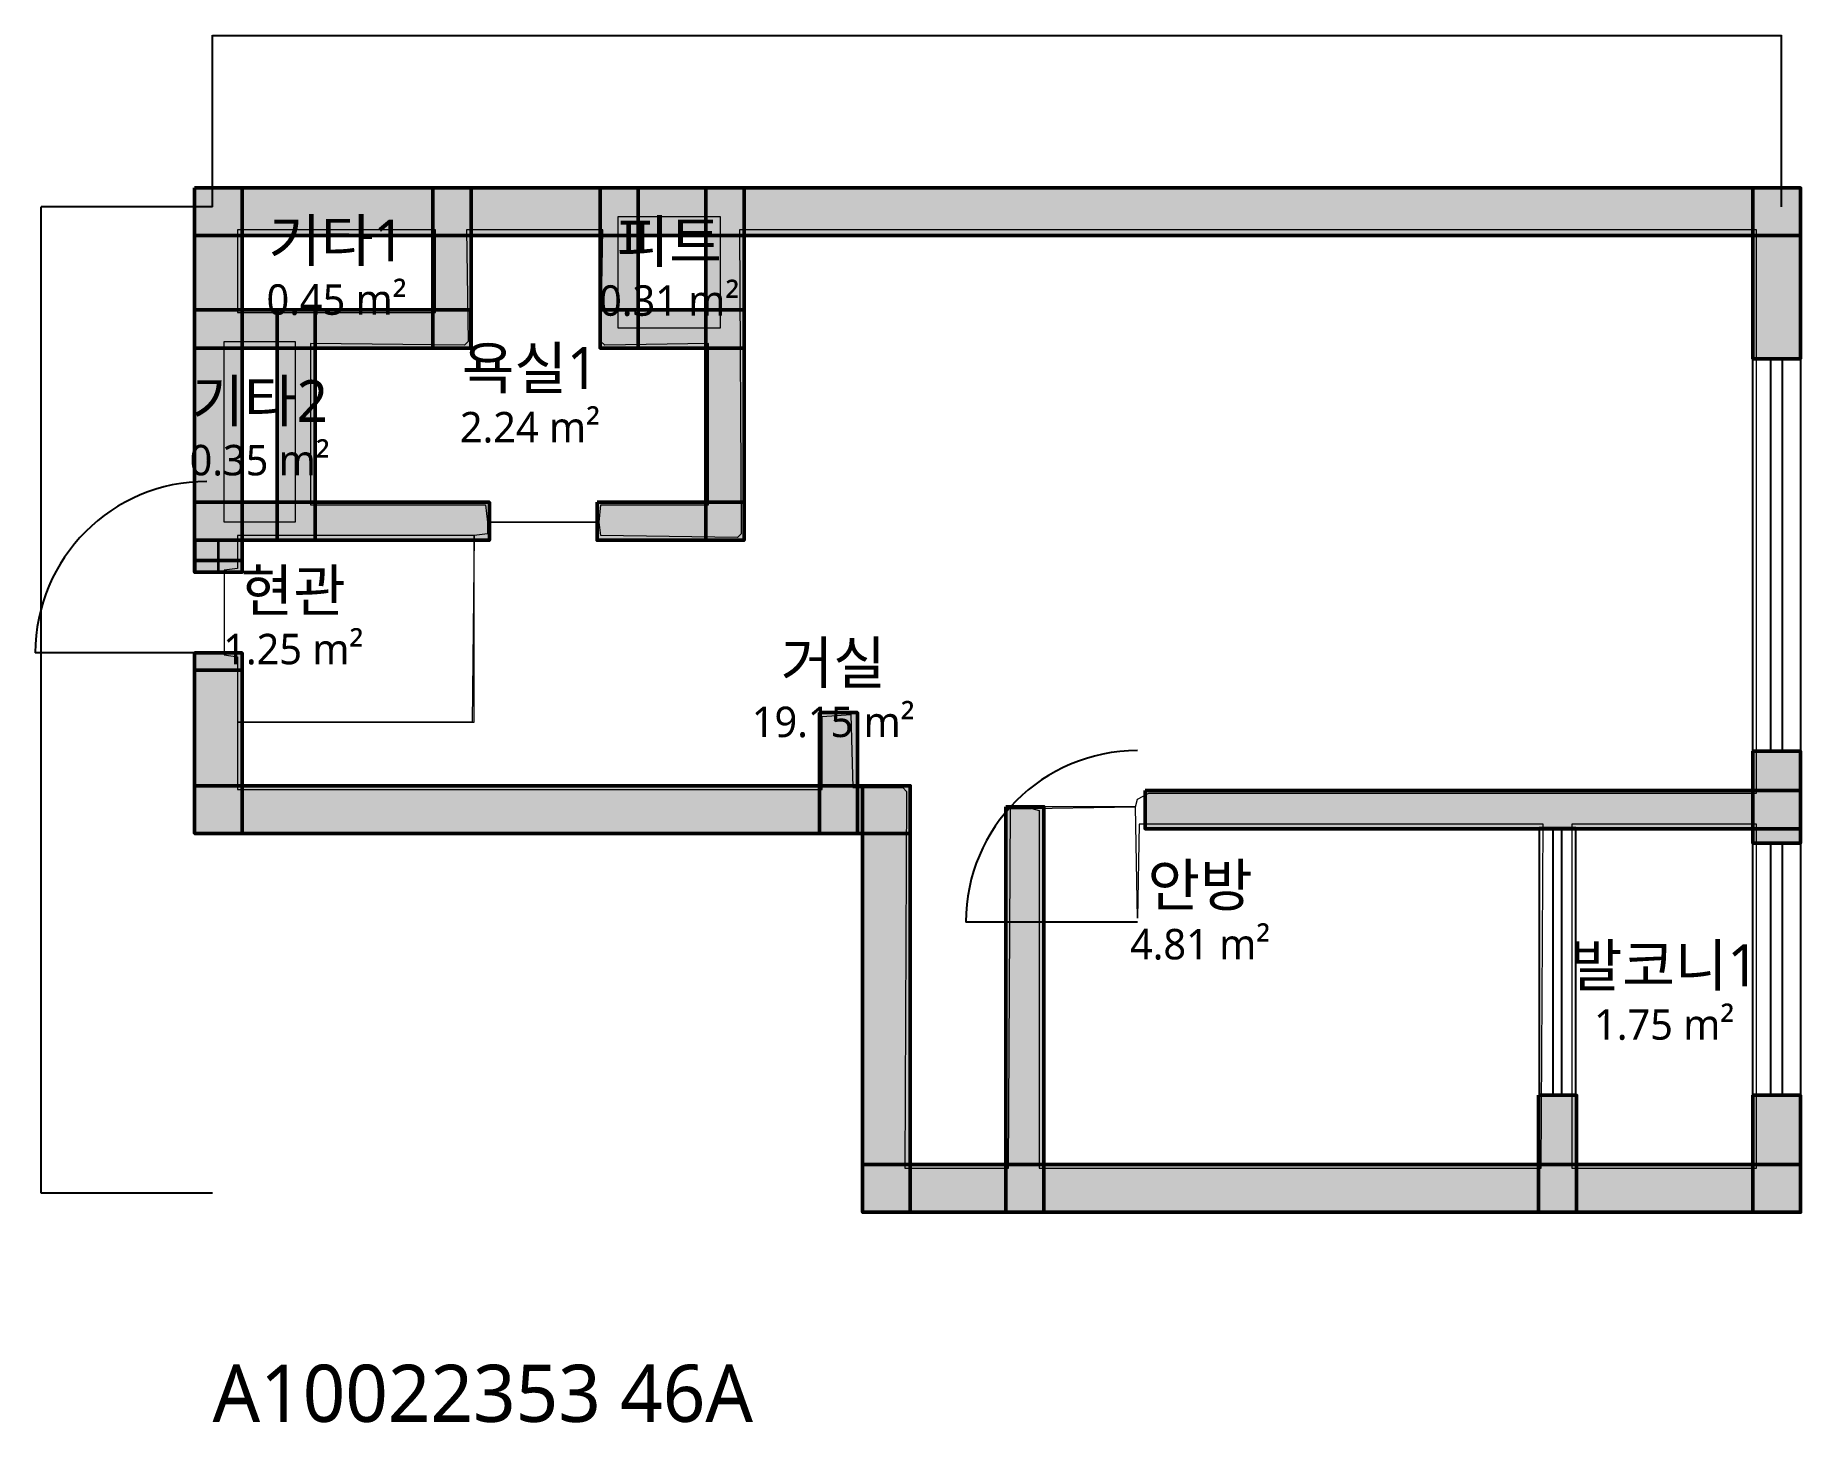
# Model space of a CAD drawing. Header units: millimetres. Extents: x -930 to 8335, y -1204 to 6077.
import ezdxf

# ---------------------------------------------------------------- set-up
doc = ezdxf.new("R2010")
doc.units = ezdxf.units.MM
for name, color, linetype, lineweight in [('A-ANNO-DIMS', 3, 'Continuous', 13), ('A-AREA', 9, 'Continuous', 13), ('A-AREA-IDEN', 7, 'Continuous', 18), ('A-DOOR', 4, 'Continuous', 25), ('A-GLAZ', 5, 'Continuous', 25), ('A-WALL-EXTR', 7, 'Continuous', 50), ('A-WALL-PATT', 8, 'Continuous', 9), ('A-WALL-PRTN', 8, 'Continuous', 35), ('A-WALL-STRC', 7, 'Continuous', 50)]:
    doc.layers.add(name, color=color, linetype=linetype, lineweight=lineweight)
doc.styles.add('OpenSansCondensed-Light', font='OpenSansCondensed-Light.ttf')
doc.styles.get("Standard").update_dxf_attribs({"font": 'malgun.ttf'})
doc.dimstyles.new('EZDXF', dxfattribs={"dimtxt": 0.25, "dimasz": 0.175, "dimexe": 0.375, "dimexo": 0.125, "dimgap": 0.1, "dimtad": 1, "dimlfac": 100, "dimzin": 12, "dimdsep": 46, "dimtxsty": 'OpenSansCondensed-Light', "dimblk": 'ARCHTICK', "dimcen": 2.5, "dimazin": 3, "dimtfac": 0.5, "dimtmove": 2, "dimatfit": 3})

# ---------------------------------------------------------------- blocks, each defined once
blk = doc.blocks.new('JJ-DOOR-SWING')
blk.add_line((0, 0), (0, 1000))
blk.add_arc((0, 0), 1000, 0, 90)
blk = doc.blocks.new('JJ-WIN-DOUBLE')
for p, q in [((0, 120), (1000, 120)), ((0, -120), (1000, -120))]:
    blk.add_line(p, q)
blk.add_lwpolyline([(0, -500), (1000, -500), (1000, 500), (0, 500)], close=True)
blk = doc.blocks.new('_ARCHTICK')
at = {"color": 0, "linetype": 'BYBLOCK', "const_width": 0.15}
blk.add_lwpolyline([(-0.5, -0.5), (0.5, 0.5)], dxfattribs=at)

msp = doc.modelspace()

# ---------------------------------------------------------------- hatches: boundary and pattern name
at = {"layer": 'A-WALL-PATT'}
h = msp.add_hatch(color=8, dxfattribs=at)
h.dxf.hatch_style = 1
h.paths.add_polyline_path([(-94.8, 5276.2), (8333.7, 5276.2), (8333.7, 5026.2), (-94.8, 5026.2)])
h = msp.add_hatch(color=8, dxfattribs=at)
h.dxf.hatch_style = 1
h.paths.add_polyline_path([(-94.7, 5276.3), (155.3, 5276.3), (155.3, 3319.7), (-94.7, 3319.7)])
h = msp.add_hatch(color=8, dxfattribs=at)
h.dxf.hatch_style = 1
h.paths.add_polyline_path([(1156.3, 5276.3), (1356.3, 5276.3), (1356.3, 4435.7), (1156.3, 4435.7)])
h = msp.add_hatch(color=8, dxfattribs=at)
h.dxf.hatch_style = 1
h.paths.add_polyline_path([(2034.1, 5276.3), (2234.1, 5276.3), (2234.1, 4435.7), (2034.1, 4435.7)])
h = msp.add_hatch(color=8, dxfattribs=at)
h.dxf.hatch_style = 1
h.paths.add_polyline_path([(2589.1, 5276.3), (2789.1, 5276.3), (2789.1, 3426.7), (2589.1, 3426.7)])
h = msp.add_hatch(color=8, dxfattribs=at)
h.dxf.hatch_style = 1
h.paths.add_polyline_path([(8083.5, 5276.3), (8333.5, 5276.3), (8333.5, 4379.2), (8083.5, 4379.2)])
h = msp.add_hatch(color=8, dxfattribs=at)
h.dxf.hatch_style = 1
h.paths.add_polyline_path([(-94.8, 4635.6), (1356.2, 4635.6), (1356.2, 4435.6), (-94.8, 4435.6)])
h = msp.add_hatch(color=8, dxfattribs=at)
h.dxf.hatch_style = 1
h.paths.add_polyline_path([(338.9, 4635.5), (538.9, 4635.5), (538.9, 3426.7), (338.9, 3426.7)])
h = msp.add_hatch(color=8, dxfattribs=at)
h.dxf.hatch_style = 1
h.paths.add_polyline_path([(2034.2, 4635.6), (2789, 4635.6), (2789, 4435.6), (2034.2, 4435.6)])
h = msp.add_hatch(color=8, dxfattribs=at)
h.dxf.hatch_style = 1
h.paths.add_polyline_path([(-94.8, 3626.6), (1453, 3626.6), (1453, 3426.6), (-94.8, 3426.6)])
h = msp.add_hatch(color=8, dxfattribs=at)
h.dxf.hatch_style = 1
h.paths.add_polyline_path([(2018.1, 3626.6), (2789, 3626.6), (2789, 3426.6), (2018.1, 3426.6)])
h = msp.add_hatch(color=8, dxfattribs=at)
h.dxf.hatch_style = 1
h.paths.add_polyline_path([(-90.3, 3426.7), (29.7, 3426.7), (29.7, 3259.2), (-90.3, 3259.2)])
h = msp.add_hatch(color=8, dxfattribs=at)
h.dxf.hatch_style = 1
h.paths.add_polyline_path([(-94.7, 3319.7), (155.3, 3319.7), (155.3, 3259.2), (-94.7, 3259.2)])
h = msp.add_hatch(color=8, dxfattribs=at)
h.dxf.hatch_style = 1
h.paths.add_polyline_path([(-94.7, 2835.4), (155.3, 2835.4), (155.3, 2744.6), (-94.7, 2744.6)])
h = msp.add_hatch(color=8, dxfattribs=at)
h.dxf.hatch_style = 1
h.paths.add_polyline_path([(-94.7, 2744.6), (155.3, 2744.6), (155.3, 1887.9), (-94.7, 1887.9)])
h = msp.add_hatch(color=8, dxfattribs=at)
h.dxf.hatch_style = 1
h.paths.add_polyline_path([(3184.4, 2522.6), (3384.4, 2522.6), (3384.4, 1887.9), (3184.4, 1887.9)])
h = msp.add_hatch(color=8, dxfattribs=at)
h.dxf.hatch_style = 1
h.paths.add_polyline_path([(8083.5, 2320.8), (8333.5, 2320.8), (8333.5, 1836.5), (8083.5, 1836.5)])
h = msp.add_hatch(color=8, dxfattribs=at)
h.dxf.hatch_style = 1
h.paths.add_polyline_path([(8083.5, 2320.8), (8333.5, 2320.8), (8333.5, 2112.9), (8083.5, 2112.9)])
h = msp.add_hatch(color=8, dxfattribs=at)
h.dxf.hatch_style = 1
h.paths.add_polyline_path([(-94.8, 2138), (3661.8, 2138), (3661.8, 1888), (-94.8, 1888)])
h = msp.add_hatch(color=8, dxfattribs=at)
h.dxf.hatch_style = 1
h.paths.add_polyline_path([(3411.7, 2138.2), (3661.7, 2138.2), (3661.7, -99.9), (3411.7, -99.9)])
h = msp.add_hatch(color=8, dxfattribs=at)
h.dxf.hatch_style = 1
h.paths.add_polyline_path([(4893.8, 2113), (8333.7, 2113), (8333.7, 1913), (4893.8, 1913)])
h = msp.add_hatch(color=8, dxfattribs=at)
h.dxf.hatch_style = 1
h.paths.add_polyline_path([(4163.2, 2028.2), (4363.2, 2028.2), (4363.2, -99.9), (4163.2, -99.9)])
h = msp.add_hatch(color=8, dxfattribs=at)
h.dxf.hatch_style = 1
h.paths.add_polyline_path([(8083.5, 1913.1), (8333.5, 1913.1), (8333.5, 1836.5), (8083.5, 1836.5)])
h = msp.add_hatch(color=8, dxfattribs=at)
h.dxf.hatch_style = 1
h.paths.add_polyline_path([(6958.2, 514.6), (7158.2, 514.6), (7158.2, -99.9), (6958.2, -99.9)])
h = msp.add_hatch(color=8, dxfattribs=at)
h.dxf.hatch_style = 1
h.paths.add_polyline_path([(8083.5, 514.6), (8333.5, 514.6), (8333.5, -99.9), (8083.5, -99.9)])
h = msp.add_hatch(color=8, dxfattribs=at)
h.dxf.hatch_style = 1
h.paths.add_polyline_path([(3411.6, 150.2), (8333.7, 150.2), (8333.7, -99.8), (3411.6, -99.8)])

# ---------------------------------------------------------------- linework, layer by layer
at = {"layer": 'A-AREA'}
for points in [[(2129.1, 4540.7), (2129.1, 5125.9), (2663.9, 5125.9), (2663.9, 4540.7)], [(131.2, 2472.1), (131.2, 2119), (3198.7, 2119), (3198.7, 2502.4), (3350, 2512.5), (3360.1, 2129.1), (3622.5, 2129.1), (3642.6, 2108.9), (3632.5, 131.2), (4177.4, 131.2), (4187.5, 2018.1), (4843.4, 2028.2), (4853.5, 2068.5), (4914, 2098.8), (8102.6, 2098.8), (8102.6, 5055.3), (2764.8, 5055.3), (2774.9, 3461), (2754.7, 3440.8), (2038.3, 3450.9), (2028.2, 3521.6), (1442.9, 3521.6), (1442.9, 3461), (1372.3, 3450.9), (1362.2, 2472.1)], [(131.2, 5055.3), (131.2, 4621.4), (1170.5, 4621.4), (1170.5, 5055.3)], [(514.6, 4460), (514.6, 3612.4), (1432.8, 3612.4), (1442.9, 3521.6), (2028.2, 3521.6), (2038.3, 3612.4), (2603.3, 3612.4), (2603.3, 4460), (2058.4, 4449.9), (2038.3, 4470), (2048.4, 5055.3), (1331.9, 5055.3), (1342, 4470), (1321.8, 4449.9)], [(60.5, 3521.6), (60.5, 4470), (433.9, 4470), (433.9, 3521.6)], [(131.2, 3450.9), (131.2, 3279.4), (60.5, 3269.3), (60.5, 2825.3), (131.2, 2815.2), (131.2, 2472.1), (1372.3, 2472.1), (1372.3, 3450.9)], [(4268.2, 2028.2), (4338.9, 2008), (4338.9, 131.2), (6972.5, 131.2), (6982.6, 1937.4), (4863.6, 1937.4), (4853.5, 1442.9), (4843.4, 2028.2)], [(7133.9, 1937.4), (7133.9, 131.2), (8102.6, 131.2), (8102.6, 1937.4)]]:
    msp.add_lwpolyline(points, close=True, dxfattribs=at)
at = {"layer": 'A-WALL-EXTR'}
for points in [[(-94.8, 5276.2), (8333.7, 5276.2), (8333.7, 5026.2), (-94.8, 5026.2)], [(-94.7, 5276.3), (155.3, 5276.3), (155.3, 3319.7), (-94.7, 3319.7)], [(8083.5, 5276.3), (8333.5, 5276.3), (8333.5, 4379.2), (8083.5, 4379.2)], [(-94.7, 3319.7), (155.3, 3319.7), (155.3, 3259.2), (-94.7, 3259.2)], [(-94.7, 2835.4), (155.3, 2835.4), (155.3, 2744.6), (-94.7, 2744.6)], [(-94.7, 2744.6), (155.3, 2744.6), (155.3, 1887.9), (-94.7, 1887.9)], [(8083.5, 2320.8), (8333.5, 2320.8), (8333.5, 1836.5), (8083.5, 1836.5)], [(8083.5, 2320.8), (8333.5, 2320.8), (8333.5, 2112.9), (8083.5, 2112.9)], [(-94.8, 2138), (3661.8, 2138), (3661.8, 1888), (-94.8, 1888)], [(3411.7, 2138.2), (3661.7, 2138.2), (3661.7, -99.9), (3411.7, -99.9)], [(8083.5, 1913.1), (8333.5, 1913.1), (8333.5, 1836.5), (8083.5, 1836.5)], [(8083.5, 514.6), (8333.5, 514.6), (8333.5, -99.9), (8083.5, -99.9)], [(3411.6, 150.2), (8333.7, 150.2), (8333.7, -99.8), (3411.6, -99.8)]]:
    msp.add_lwpolyline(points, close=True, dxfattribs=at)
at = {"layer": 'A-WALL-PRTN'}
msp.add_lwpolyline([(-90.3, 3426.7), (29.7, 3426.7), (29.7, 3259.2), (-90.3, 3259.2)], close=True, dxfattribs=at)
at = {"layer": 'A-WALL-STRC'}
for points in [[(1156.3, 5276.3), (1356.3, 5276.3), (1356.3, 4435.7), (1156.3, 4435.7)], [(2034.1, 5276.3), (2234.1, 5276.3), (2234.1, 4435.7), (2034.1, 4435.7)], [(2589.1, 5276.3), (2789.1, 5276.3), (2789.1, 3426.7), (2589.1, 3426.7)], [(-94.8, 4635.6), (1356.2, 4635.6), (1356.2, 4435.6), (-94.8, 4435.6)], [(338.9, 4635.5), (538.9, 4635.5), (538.9, 3426.7), (338.9, 3426.7)], [(2034.2, 4635.6), (2789, 4635.6), (2789, 4435.6), (2034.2, 4435.6)], [(-94.8, 3626.6), (1453, 3626.6), (1453, 3426.6), (-94.8, 3426.6)], [(2018.1, 3626.6), (2789, 3626.6), (2789, 3426.6), (2018.1, 3426.6)], [(3184.4, 2522.6), (3384.4, 2522.6), (3384.4, 1887.9), (3184.4, 1887.9)], [(4893.8, 2113), (8333.7, 2113), (8333.7, 1913), (4893.8, 1913)], [(4163.2, 2028.2), (4363.2, 2028.2), (4363.2, -99.9), (4163.2, -99.9)], [(6958.2, 514.6), (7158.2, 514.6), (7158.2, -99.9), (6958.2, -99.9)]]:
    msp.add_lwpolyline(points, close=True, dxfattribs=at)

# ---------------------------------------------------------------- block references
at = {"layer": 'A-DOOR', "xscale": 0.9, "yscale": 0.9, "rotation": 90}
for p in [(-30.3, 2835.4), (4853.5, 1422.7)]:
    msp.add_blockref('JJ-DOOR-SWING', p, dxfattribs=at)
at = {"layer": 'A-GLAZ', "rotation": 90}
for p, xscale, yscale in [((8208.5, 2320.8), 2.0584, 0.25226005889111736), ((7058.2, 514.6), 1.4025999999999998, 0.19171764475724923), ((8208.5, 514.6), 1.3219, 0.25226005889111736)]:
    msp.add_blockref('JJ-WIN-DOUBLE', p, dxfattribs=dict(at, xscale=xscale, yscale=yscale))

# ---------------------------------------------------------------- texts
at = {"layer": 'A-AREA-IDEN'}
for s, insert, char_height, attachment_point in [('기타1', (650.85, 4988.35), 220, 5), ('피트', (2396.5, 4983.3), 220, 5), ('0.45 m²', (650.85, 4688.35), 160, 5), ('0.31 m²', (2396.5, 4683.3), 160, 5), ('욕실1', (1665.62857, 4318.8), 220, 5), ('기타2', (247.2, 4145.8), 220, 5), ('2.24 m²', (1665.62857, 4018.8), 160, 5), ('0.35 m²', (247.2, 3845.8), 160, 5), ('현관', (423.8, 3154.4), 220, 5), ('1.25 m²', (423.8, 2854.4), 160, 5), ('거실', (3257.188, 2772.296), 220, 5), ('19.15 m²', (3257.188, 2472.296), 160, 5), ('안방', (5182.7, 1605.5625), 220, 5), ('4.81 m²', (5182.7, 1305.5625), 160, 5), ('발코니1', (7618.25, 1184.3), 220, 5), ('1.75 m²', (7618.25, 884.3), 160, 5), ('A10022353 46A', (0, -900), 300, 1)]:
    msp.add_mtext(s, dxfattribs=dict(at, insert=insert, char_height=char_height, attachment_point=attachment_point))

# ---------------------------------------------------------------- dimensions: what is measured, and where the dimension line sits
at = {"layer": 'A-ANNO-DIMS'}
msp.add_linear_dim(base=(0, 6076.37641), p1=(0, 5176.37641), p2=(8233.76832, 5176.37641), dimstyle='EZDXF', dxfattribs=at).render()
msp.add_linear_dim(base=(-900, 0), p1=(0, 0), p2=(0, 5176.37641), angle=90, dimstyle='EZDXF', dxfattribs=at).render()

doc.saveas('drawing.dxf')
